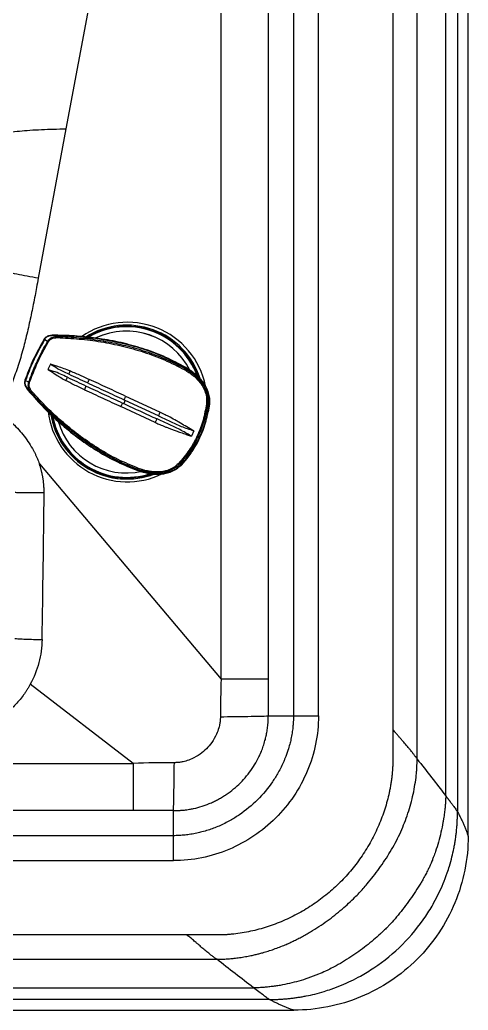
# Model space of a CAD drawing. Extents: x 526 to 610, y 679 to 808.
# Drawn here: x 602.53 to 610.24, y 696.88 to 713.94 of the extents above; entities that cross this region are included whole.
import ezdxf

# ---------------------------------------------------------------- set-up
doc = ezdxf.new("R2010")
doc.units = 0
doc.header["$MEASUREMENT"] = 0
doc.layers.add('1', color=4, linetype='Continuous')

# ---------------------------------------------------------------- blocks, each defined once
blk = doc.blocks.new('JETSETTER LX')
at = {"layer": '1', "color": 3, "linetype": 'Continuous', "lineweight": 25}
for p, q in [((82.822, 33.995), (82.822, 4.836)), ((83.24, 4.327), (83.24, 33.995)), ((83.731, 3.694), (83.731, 33.995)), ((83.934, 33.995), (83.934, 3.417)), ((81.541, 5.071), (81.541, 20.2)), ((81.111, 19.763), (81.111, 5.071)), ((77.905, 19), (77.196, 15.184)), ((79.867, 5.704), (79.867, 18.782)), ((80.674, 18.908), (80.674, 5.704)), ((77.196, 15.184), (76.719, 12.611)), ((77.052, 11.609), (77.056, 11.622)), ((77.056, 11.622), (77.056, 11.622)), ((76.879, 11.519), (76.821, 11.555)), ((76.84, 11.565), (76.827, 11.552)), ((77.529, 11.602), (77.529, 11.602)), ((79.163, 11.121), (79.17, 11.117)), ((79.251, 11.067), (79.242, 11.057)), ((79.251, 11.067), (79.252, 11.068)), ((79.257, 11.073), (79.256, 11.073)), ((76.494, 10.852), (76.558, 10.828)), ((76.501, 10.85), (76.5, 10.835)), ((76.595, 10.629), (76.594, 10.629)), ((76.6, 10.637), (76.595, 10.629)), ((78.786, 10.239), (78.215, 10.504)), ((78.814, 10.302), (78.225, 10.576)), ((79.656, 10.443), (79.633, 10.445)), ((79.664, 10.442), (79.645, 10.31)), ((79.664, 10.442), (79.663, 10.442)), ((78.733, 10.126), (78.142, 10.399)), ((79.398, 9.981), (79.355, 9.89)), ((76.738, 9.413), (79.867, 5.704)), ((79.171, 9.397), (79.152, 9.412)), ((79.177, 9.393), (79.176, 9.393)), ((78.434, 9.316), (78.433, 9.305)), ((78.433, 9.305), (78.433, 9.304)), ((78.841, 9.238), (78.841, 9.238)), ((78.353, 4.251), (76.581, 5.615)), ((80.678, 5.071), (81.111, 5.071)), ((68.576, 4.251), (78.353, 4.251)), ((78.353, 3.443), (68.568, 3.443)), ((79.047, 3.007), (79.047, 3.44)), ((79.047, 3.007), (68.56, 3.007)), ((68.556, 2.577), (79.047, 2.577)), ((79.282, 1.296), (68.641, 1.296)), ((68.658, 0.878), (79.791, 0.878)), ((68.723, 0.387), (80.424, 0.387)), ((80.7, 0.184), (68.677, 0.184))]:
    blk.add_line(p, q, dxfattribs=at)
at = {"layer": '1', "color": 4, "linetype": 'Continuous', "lineweight": 25}
for p, q in [((84.118, 3), (84.118, 33.995)), ((42.059, 0), (81.118, 0))]:
    blk.add_line(p, q, dxfattribs=at)
at = {"layer": '1', "color": 3, "linetype": 'Continuous', "lineweight": 25, "flags": 128}
for points in [[(79.347, 9.6), (79.274, 9.503), (79.177, 9.393)], [(79.3, 9.542), (79.271, 9.506), (79.174, 9.396)]]:
    blk.add_lwpolyline(points, dxfattribs=at)
at = {"layer": '1', "color": 3, "linetype": 'Continuous', "lineweight": 25}
for centre, radius, start, end in [((78.253, 10.48), 1.373, 11.5964, 125.0802), ((78.243, 10.48), 1.323, 17.7446, 122.3007), ((78.243, 10.48), 1.323, 17.8072, 122.2702), ((78.24, 10.48), 1.304, 19.4595, 121.1063), ((78.24, 10.48), 1.296, 20.5578, 120.9082), ((78.24, 10.48), 1.296, 20.3237, 120.7133), ((77.1, 11.589), 0.0528, 157.3832, 181.5888), ((78.237, 10.48), 1.22, 26.5541, 115.4472), ((78.237, 10.48), 1.22, 26.5541, 115.3265), ((76.556, 10.935), 0.667, 59.8179, 61.0558), ((79.082, 11.123), 0.173, 330.1021, 337.2981), ((76.649, 11.038), 0.229, 246.3831, 249.9856), ((76.646, 10.613), 0.0514, 128.1388, 151.9684), ((77.883, 10.631), 1.783, 316.2272, 353.9424), ((77.885, 10.631), 1.786, 325.91, 353.9395), ((79.564, 10.05), 0.401, 80.1282, 82.8647), ((78.253, 10.476), 1.373, 186.7298, 295.6725), ((78.244, 10.476), 1.324, 188.7261, 290.6597), ((78.244, 10.476), 1.324, 189.2902, 290.9834), ((78.24, 10.476), 1.305, 189.9472, 289.8356), ((78.24, 10.476), 1.296, 190.2817, 288.3104), ((78.24, 10.476), 1.296, 190.29, 288.2978), ((78.237, 10.476), 1.22, 195.4947, 282.6649), ((79.253, 9.549), 0.17, 227.2038, 233.6066), ((78.291, 9.389), 0.16, 332.8029, 340.2591)]:
    blk.add_arc(centre, radius, start, end, dxfattribs=at)
for points, knots in [([(75.26, 14.868), (75.291, 14.885), (75.325, 14.902), (75.401, 14.935), (75.485, 14.969), (75.588, 15.001), (75.704, 15.034), (75.768, 15.05), (75.914, 15.081), (75.995, 15.095), (76.132, 15.116), (76.23, 15.13), (76.393, 15.147), (76.574, 15.163), (76.771, 15.174), (76.98, 15.182), (77.124, 15.184), (77.196, 15.184)], [0, 0, 0, 0, 0.125, 0.125, 0.25, 0.375, 0.375, 0.5, 0.5, 0.625, 0.625, 0.6875, 0.75, 0.8125, 0.875, 0.9375, 1, 1, 1, 1]), ([(76.719, 12.611), (76.655, 12.623), (76.591, 12.635), (76.467, 12.658), (76.407, 12.669), (76.294, 12.691), (76.188, 12.711), (76.053, 12.738), (75.939, 12.76), (75.841, 12.78), (75.757, 12.797), (75.707, 12.808), (75.637, 12.823), (75.595, 12.832), (75.519, 12.848), (75.448, 12.864), (75.368, 12.882), (75.322, 12.892), (75.291, 12.899), (75.275, 12.903), (75.26, 12.906)], [0, 0, 0, 0, 0.0625, 0.0625, 0.125, 0.125, 0.1875, 0.25, 0.3125, 0.375, 0.4375, 0.5, 0.5, 0.625, 0.625, 0.75, 0.875, 0.9375, 0.9375, 1, 1, 1, 1]), ([(76.719, 12.611), (76.709, 12.557), (76.69, 12.458), (76.662, 12.308), (76.634, 12.164), (76.594, 11.967), (76.552, 11.772), (76.505, 11.577), (76.468, 11.43), (76.428, 11.286), (76.384, 11.14), (76.338, 10.998), (76.296, 10.882), (76.261, 10.792), (76.235, 10.727), (76.208, 10.663), (76.18, 10.601), (76.152, 10.54), (76.123, 10.481), (76.093, 10.424), (76.063, 10.367), (76.042, 10.331), (76.032, 10.312)], [0, 0, 0, 0, 0.068203, 0.125002, 0.190645, 0.250004, 0.375003, 0.439174, 0.500003, 0.563943, 0.625003, 0.688753, 0.750002, 0.779554, 0.808643, 0.837277, 0.865464, 0.893212, 0.92053, 0.947428, 0.973914, 1, 1, 1, 1]), ([(77.057, 11.628), (77.014, 11.63), (76.949, 11.632), (76.874, 11.611), (76.837, 11.586), (76.824, 11.568), (76.817, 11.558)], [0, 0, 0, 0, 0.491785, 0.743117, 0.871146, 1, 1, 1, 1]), ([(77.056, 11.622), (77.01, 11.624), (76.943, 11.627), (76.869, 11.603), (76.837, 11.579), (76.827, 11.563), (76.821, 11.555)], [0, 0, 0, 0, 0.538397, 0.778103, 0.891276, 1, 1, 1, 1]), ([(76.879, 11.519), (76.886, 11.53), (76.901, 11.552), (76.928, 11.575), (76.953, 11.59), (76.972, 11.598), (77.003, 11.608), (77.03, 11.609), (77.052, 11.609)], [0, 0, 0, 0, 0.191715, 0.382753, 0.51862, 0.620937, 0.677461, 1, 1, 1, 1]), ([(77.052, 11.609), (77.113, 11.607), (77.237, 11.602), (77.424, 11.587), (77.609, 11.566), (77.789, 11.54), (77.965, 11.509), (78.139, 11.472), (78.361, 11.416), (78.629, 11.333), (78.941, 11.212), (79.141, 11.109), (79.242, 11.057)], [0, 0, 0, 0, 0.082024, 0.164587, 0.247633, 0.327658, 0.40489, 0.482845, 0.561506, 0.704794, 0.850851, 1, 1, 1, 1]), ([(79.252, 11.068), (79.127, 11.134), (78.877, 11.267), (78.475, 11.412), (78.036, 11.526), (77.561, 11.603), (77.224, 11.616), (77.056, 11.622)], [0, 0, 0, 0, 0.1853349, 0.3714122, 0.5584038, 0.7794438, 1, 1, 1, 1]), ([(77.527, 11.6), (77.497, 11.603), (77.342, 11.623), (77.185, 11.626), (77.057, 11.628)], [0, 0, 0, 0, 0.188381, 1, 1, 1, 1]), ([(77.057, 11.627), (77.057, 11.628), (77.057, 11.628), (77.057, 11.628), (77.057, 11.628)], [0, 0, 0, 0, 0.623247, 1, 1, 1, 1]), ([(76.817, 11.558), (76.747, 11.431), (76.621, 11.204), (76.53, 10.961), (76.49, 10.854)], [0, 0, 0, 0, 0.55995, 1, 1, 1, 1]), ([(76.494, 10.852), (76.54, 10.973), (76.632, 11.216), (76.758, 11.442), (76.821, 11.555)], [0, 0, 0, 0, 0.499974, 1, 1, 1, 1]), ([(76.827, 11.552), (76.757, 11.425), (76.631, 11.199), (76.54, 10.956), (76.501, 10.85)], [0, 0, 0, 0, 0.559951, 1, 1, 1, 1]), ([(76.558, 10.828), (76.568, 10.857), (76.592, 10.923), (76.634, 11.031), (76.691, 11.163), (76.757, 11.299), (76.822, 11.421), (76.862, 11.49), (76.879, 11.519)], [0, 0, 0, 0, 0.122705, 0.274469, 0.455296, 0.686948, 0.868512, 1, 1, 1, 1]), ([(76.571, 10.823), (76.622, 10.955), (76.713, 11.192), (76.837, 11.414), (76.891, 11.512)], [0, 0, 0, 0, 0.559943, 1, 1, 1, 1]), ([(76.827, 11.552), (76.826, 11.552), (76.825, 11.553), (76.824, 11.554), (76.822, 11.555), (76.82, 11.557), (76.818, 11.558), (76.817, 11.558), (76.817, 11.558), (76.817, 11.558)], [0, 0, 0, 0, 0.055533, 0.165274, 0.342801, 0.555699, 0.762927, 0.910682, 1, 1, 1, 1]), ([(76.891, 11.512), (76.898, 11.521), (76.913, 11.544), (76.949, 11.57), (76.997, 11.586), (77.03, 11.587), (77.048, 11.588)], [0, 0, 0, 0, 0.189796, 0.444631, 0.713682, 1, 1, 1, 1]), ([(77.048, 11.588), (77.173, 11.581), (77.423, 11.569), (77.799, 11.52), (78.171, 11.446), (78.537, 11.342), (78.894, 11.211), (79.12, 11.095), (79.232, 11.037)], [0, 0, 0, 0, 0.1667542, 0.3334786, 0.5001722, 0.6668273, 0.8334386, 1, 1, 1, 1]), ([(79.256, 11.073), (79.144, 11.133), (78.919, 11.254), (78.561, 11.39), (78.194, 11.495), (77.848, 11.565), (77.624, 11.589), (77.527, 11.6)], [0, 0, 0, 0, 0.209775, 0.419524, 0.629257, 0.838972, 1, 1, 1, 1]), ([(77.529, 11.599), (77.626, 11.589), (77.849, 11.565), (78.194, 11.495), (78.562, 11.39), (78.92, 11.254), (79.145, 11.133), (79.257, 11.073)], [0, 0, 0, 0, 0.160268, 0.370209, 0.580145, 0.790076, 1, 1, 1, 1]), ([(77.529, 11.596), (77.588, 11.59), (77.735, 11.576), (77.956, 11.538), (78.181, 11.491), (78.317, 11.454), (78.378, 11.437)], [0, 0, 0, 0, 0.205174, 0.510606, 0.778601, 1, 1, 1, 1]), ([(76.927, 11.13), (76.92, 11.115), (76.906, 11.085), (76.892, 11.055), (76.885, 11.039)], [0, 0, 0, 0, 0.5000003, 1, 1, 1, 1]), ([(76.931, 11.128), (76.931, 11.128), (76.929, 11.129), (76.928, 11.13), (76.927, 11.13)], [0, 0, 0, 0, 0.5, 1, 1, 1, 1]), ([(77.27, 11.015), (77.199, 11.04), (77.102, 11.076), (76.993, 11.108), (76.955, 11.12), (76.941, 11.126), (76.936, 11.127), (76.934, 11.128), (76.932, 11.128), (76.931, 11.128)], [0, 0, 0, 0, 0.632717, 0.860019, 0.958232, 0.975919, 0.985986, 0.994959, 1, 1, 1, 1]), ([(77.244, 10.957), (77.179, 10.987), (77.071, 11.037), (76.971, 11.102), (76.931, 11.128)], [0, 0, 0, 0, 0.600626, 1, 1, 1, 1]), ([(76.885, 11.039), (76.886, 11.039), (76.887, 11.038), (76.888, 11.037), (76.889, 11.036)], [0, 0, 0, 0, 0.486281, 1, 1, 1, 1]), ([(76.889, 11.036), (76.889, 11.036), (76.891, 11.035), (76.897, 11.032), (76.943, 11.008), (77.038, 10.938), (77.136, 10.882), (77.193, 10.85)], [0, 0, 0, 0, 0.001608, 0.01565, 0.05589, 0.446078, 1, 1, 1, 1]), ([(77.22, 10.905), (77.142, 10.942), (77.042, 10.99), (76.929, 11.023), (76.899, 11.033), (76.892, 11.035), (76.89, 11.036), (76.889, 11.036), (76.889, 11.036), (76.889, 11.036), (76.889, 11.036)], [0, 0, 0, 0, 0.730021, 0.931374, 0.982115, 0.995104, 0.998552, 0.999523, 0.999822, 1, 1, 1, 1]), ([(77.244, 10.957), (77.248, 10.966), (77.257, 10.983), (77.266, 11.004), (77.27, 11.015)], [0, 0, 0, 0, 0.4999718, 1, 1, 1, 1]), ([(77.566, 10.807), (77.512, 10.832), (77.404, 10.882), (77.297, 10.932), (77.244, 10.957)], [0, 0, 0, 0, 0.500114, 1, 1, 1, 1]), ([(77.27, 11.015), (77.332, 10.989), (77.442, 10.943), (77.55, 10.891), (77.598, 10.869)], [0, 0, 0, 0, 0.559819, 1, 1, 1, 1]), ([(79.232, 11.037), (79.286, 11.004), (79.392, 10.938), (79.507, 10.817), (79.577, 10.7), (79.601, 10.627), (79.613, 10.567), (79.619, 10.518), (79.615, 10.471), (79.614, 10.448)], [0, 0, 0, 0, 0.252442, 0.502952, 0.665116, 0.799001, 0.811084, 0.908696, 1, 1, 1, 1]), ([(79.242, 11.057), (79.272, 11.039), (79.315, 11.014), (79.374, 10.97), (79.426, 10.927), (79.482, 10.872), (79.539, 10.802), (79.592, 10.713), (79.624, 10.622), (79.635, 10.547), (79.637, 10.495), (79.634, 10.463), (79.633, 10.445)], [0, 0, 0, 0, 0.134317, 0.19393, 0.286019, 0.397716, 0.499325, 0.639409, 0.796776, 0.872857, 0.932098, 1, 1, 1, 1]), ([(79.249, 11.062), (79.249, 11.063), (79.25, 11.064), (79.251, 11.066), (79.252, 11.068), (79.254, 11.07), (79.255, 11.072), (79.256, 11.073), (79.256, 11.073), (79.256, 11.073)], [0, 0, 0, 0, 0.055533, 0.165274, 0.342801, 0.555699, 0.762927, 0.910682, 1, 1, 1, 1]), ([(79.656, 10.443), (79.658, 10.472), (79.661, 10.53), (79.646, 10.615), (79.617, 10.697), (79.574, 10.777), (79.517, 10.855), (79.451, 10.923), (79.384, 10.981), (79.319, 11.028), (79.274, 11.055), (79.252, 11.068)], [0, 0, 0, 0, 0.111062, 0.219204, 0.328205, 0.441569, 0.564532, 0.695225, 0.79984, 0.902244, 1, 1, 1, 1]), ([(79.663, 10.442), (79.665, 10.475), (79.668, 10.542), (79.646, 10.64), (79.609, 10.733), (79.556, 10.817), (79.491, 10.893), (79.395, 10.984), (79.312, 11.038), (79.256, 11.073)], [0, 0, 0, 0, 0.125454, 0.250839, 0.376108, 0.50122, 0.62616, 0.750943, 1, 1, 1, 1]), ([(79.257, 11.073), (79.313, 11.038), (79.396, 10.984), (79.493, 10.893), (79.557, 10.817), (79.61, 10.732), (79.647, 10.64), (79.669, 10.542), (79.666, 10.475), (79.664, 10.442)], [0, 0, 0, 0, 0.249572, 0.374545, 0.499578, 0.624656, 0.749764, 0.874883, 1, 1, 1, 1]), ([(79.347, 11.01), (79.353, 11.006), (79.359, 11.003), (79.365, 10.998), (79.365, 10.997)], [0, 0, 0, 0, 0.892609, 1, 1, 1, 1]), ([(76.49, 10.854), (76.487, 10.843), (76.481, 10.821), (76.486, 10.776), (76.519, 10.706), (76.562, 10.657), (76.591, 10.625)], [0, 0, 0, 0, 0.12885, 0.256879, 0.508213, 1, 1, 1, 1]), ([(76.494, 10.852), (76.492, 10.843), (76.487, 10.824), (76.489, 10.784), (76.518, 10.713), (76.563, 10.663), (76.594, 10.629)], [0, 0, 0, 0, 0.1087624, 0.2218972, 0.4616, 1, 1, 1, 1]), ([(76.494, 10.852), (76.494, 10.852), (76.493, 10.853), (76.491, 10.853), (76.49, 10.854), (76.49, 10.854), (76.49, 10.854)], [0, 0, 0, 0, 0.237239, 0.593001, 0.846662, 1, 1, 1, 1]), ([(76.6, 10.637), (76.587, 10.655), (76.561, 10.688), (76.547, 10.741), (76.547, 10.788), (76.554, 10.815), (76.558, 10.828)], [0, 0, 0, 0, 0.322452, 0.598474, 0.799025, 1, 1, 1, 1]), ([(76.614, 10.654), (76.6, 10.671), (76.576, 10.703), (76.562, 10.753), (76.562, 10.792), (76.568, 10.813), (76.571, 10.823)], [0, 0, 0, 0, 0.363335, 0.653348, 0.82864, 1, 1, 1, 1]), ([(77.193, 10.85), (77.199, 10.86), (77.209, 10.88), (77.216, 10.897), (77.22, 10.905)], [0, 0, 0, 0, 0.500027, 1, 1, 1, 1]), ([(77.516, 10.691), (77.455, 10.719), (77.346, 10.769), (77.24, 10.825), (77.193, 10.85)], [0, 0, 0, 0, 0.560181, 1, 1, 1, 1]), ([(77.22, 10.905), (77.273, 10.88), (77.38, 10.83), (77.488, 10.78), (77.542, 10.754)], [0, 0, 0, 0, 0.499886, 1, 1, 1, 1]), ([(77.516, 10.691), (77.518, 10.697), (77.524, 10.709), (77.531, 10.725), (77.537, 10.741), (77.54, 10.75), (77.542, 10.754)], [0, 0, 0, 0, 0.247844, 0.500004, 0.752163, 1, 1, 1, 1]), ([(77.542, 10.754), (77.646, 10.706), (77.855, 10.608), (78.065, 10.51), (78.17, 10.461)], [0, 0, 0, 0, 0.499962, 1, 1, 1, 1]), ([(77.566, 10.807), (77.568, 10.811), (77.573, 10.819), (77.581, 10.835), (77.59, 10.851), (77.595, 10.863), (77.598, 10.869)], [0, 0, 0, 0, 0.24784, 0.500001, 0.75216, 1, 1, 1, 1]), ([(78.194, 10.514), (78.09, 10.563), (77.88, 10.66), (77.67, 10.758), (77.566, 10.807)], [0, 0, 0, 0, 0.500038, 1, 1, 1, 1]), ([(78.225, 10.576), (78.12, 10.625), (77.911, 10.722), (77.702, 10.82), (77.598, 10.869)], [0, 0, 0, 0, 0.500128, 1, 1, 1, 1]), ([(76.595, 10.629), (76.594, 10.628), (76.593, 10.627), (76.592, 10.626), (76.591, 10.625), (76.591, 10.625), (76.591, 10.625)], [0, 0, 0, 0, 0.245538, 0.597428, 0.84833, 1, 1, 1, 1]), ([(76.591, 10.625), (76.676, 10.53), (76.847, 10.34), (77.127, 10.08), (77.425, 9.84), (77.742, 9.627), (78.077, 9.44), (78.313, 9.346), (78.432, 9.298)], [0, 0, 0, 0, 0.166636, 0.33328, 0.499937, 0.66661, 0.833294, 1, 1, 1, 1]), ([(76.594, 10.629), (76.69, 10.523), (76.882, 10.31), (77.201, 10.022), (77.517, 9.78), (77.827, 9.584), (78.122, 9.427), (78.329, 9.345), (78.433, 9.304)], [0, 0, 0, 0, 0.187062, 0.374643, 0.561878, 0.70843, 0.854413, 1, 1, 1, 1]), ([(78.434, 9.316), (78.377, 9.339), (78.265, 9.383), (78.102, 9.46), (77.944, 9.542), (77.791, 9.63), (77.644, 9.723), (77.434, 9.866), (77.173, 10.07), (76.872, 10.344), (76.69, 10.54), (76.6, 10.637)], [0, 0, 0, 0, 0.0797076, 0.1584602, 0.2363354, 0.3133872, 0.3896496, 0.4651402, 0.6462113, 0.8246439, 1, 1, 1, 1]), ([(78.442, 9.335), (78.325, 9.384), (78.091, 9.481), (77.76, 9.669), (77.445, 9.882), (77.149, 10.12), (76.869, 10.376), (76.699, 10.561), (76.614, 10.654)], [0, 0, 0, 0, 0.166575, 0.333185, 0.499837, 0.666527, 0.833251, 1, 1, 1, 1]), ([(77.516, 10.691), (77.62, 10.643), (77.828, 10.545), (78.038, 10.448), (78.142, 10.399)], [0, 0, 0, 0, 0.499872, 1, 1, 1, 1]), ([(78.142, 10.399), (78.145, 10.405), (78.15, 10.416), (78.158, 10.433), (78.165, 10.448), (78.168, 10.457), (78.17, 10.461)], [0, 0, 0, 0, 0.2478408, 0.4999959, 0.7521549, 1, 1, 1, 1]), ([(78.17, 10.461), (78.174, 10.46), (78.18, 10.457), (78.187, 10.453), (78.19, 10.452)], [0, 0, 0, 0, 0.499999, 1, 1, 1, 1]), ([(78.215, 10.504), (78.213, 10.5), (78.209, 10.493), (78.202, 10.478), (78.195, 10.463), (78.192, 10.456), (78.19, 10.452)], [0, 0, 0, 0, 0.250241, 0.499995, 0.749751, 1, 1, 1, 1]), ([(78.19, 10.452), (78.286, 10.408), (78.476, 10.319), (78.667, 10.231), (78.763, 10.187)], [0, 0, 0, 0, 0.500057, 1, 1, 1, 1]), ([(78.194, 10.514), (78.197, 10.518), (78.201, 10.527), (78.209, 10.542), (78.216, 10.559), (78.222, 10.571), (78.225, 10.576)], [0, 0, 0, 0, 0.2478485, 0.5000092, 0.7521635, 1, 1, 1, 1]), ([(78.215, 10.504), (78.211, 10.506), (78.204, 10.509), (78.197, 10.512), (78.194, 10.514)], [0, 0, 0, 0, 0.591867, 1, 1, 1, 1]), ([(79.614, 10.448), (79.597, 10.354), (79.565, 10.165), (79.461, 9.896), (79.323, 9.643), (79.199, 9.497), (79.138, 9.424)], [0, 0, 0, 0, 0.2499976, 0.499994, 0.7500074, 1, 1, 1, 1]), ([(79.633, 10.445), (79.616, 10.35), (79.584, 10.162), (79.481, 9.893), (79.342, 9.638), (79.217, 9.488), (79.152, 9.412)], [0, 0, 0, 0, 0.250309, 0.493487, 0.741947, 1, 1, 1, 1]), ([(79.65, 10.443), (79.65, 10.443), (79.65, 10.443), (79.651, 10.443), (79.654, 10.443), (79.658, 10.443), (79.662, 10.442), (79.663, 10.442), (79.663, 10.442)], [0, 0, 0, 0, 0.021727, 0.048451, 0.136412, 0.464013, 0.814736, 1, 1, 1, 1]), ([(76.032, 10.312), (76.04, 10.307), (76.055, 10.296), (76.077, 10.28), (76.099, 10.263), (76.121, 10.247), (76.142, 10.229), (76.164, 10.212), (76.19, 10.189), (76.222, 10.162), (76.282, 10.108), (76.362, 10.028), (76.457, 9.918), (76.543, 9.801), (76.603, 9.705), (76.642, 9.634), (76.664, 9.59), (76.685, 9.547), (76.704, 9.502), (76.722, 9.458), (76.733, 9.428), (76.738, 9.413)], [0, 0, 0, 0, 0.0236581, 0.0473608, 0.0711123, 0.0949167, 0.1187779, 0.1427001, 0.1666872, 0.208479, 0.250031, 0.3760578, 0.5000079, 0.6261358, 0.7499772, 0.7923892, 0.8344539, 0.8762087, 0.9176918, 0.9589423, 1, 1, 1, 1]), ([(78.814, 10.302), (78.812, 10.296), (78.806, 10.284), (78.799, 10.268), (78.792, 10.252), (78.788, 10.243), (78.786, 10.239)], [0, 0, 0, 0, 0.247915, 0.499992, 0.752096, 1, 1, 1, 1]), ([(78.786, 10.239), (78.852, 10.208), (78.983, 10.146), (79.18, 10.055), (79.319, 10.008), (79.389, 9.985)], [0, 0, 0, 0, 0.329609, 0.661729, 1, 1, 1, 1]), ([(79.389, 9.985), (79.388, 9.985), (79.383, 9.989), (79.374, 9.994), (79.289, 10.039), (79.212, 10.089), (79.137, 10.133), (79.136, 10.133), (79.133, 10.135), (79.12, 10.142), (79.072, 10.17), (78.969, 10.227), (78.872, 10.274), (78.814, 10.302)], [0, 0, 0, 0, 0.003082, 0.02725, 0.050121, 0.44553, 0.445662, 0.446817, 0.450122, 0.462785, 0.512261, 0.707506, 1, 1, 1, 1]), ([(78.733, 10.126), (78.736, 10.131), (78.741, 10.143), (78.749, 10.159), (78.756, 10.174), (78.76, 10.183), (78.763, 10.187)], [0, 0, 0, 0, 0.247871, 0.499983, 0.752103, 1, 1, 1, 1]), ([(78.733, 10.126), (78.742, 10.122), (78.763, 10.112), (78.796, 10.097), (78.835, 10.08), (78.879, 10.062), (78.929, 10.042), (78.984, 10.02), (79.045, 9.998), (79.101, 9.978), (79.152, 9.96), (79.196, 9.945), (79.24, 9.93), (79.28, 9.916), (79.309, 9.907), (79.326, 9.9), (79.335, 9.897), (79.341, 9.895), (79.345, 9.894), (79.347, 9.894)], [0, 0, 0, 0, 0.047083, 0.102822, 0.167172, 0.240062, 0.32144, 0.411316, 0.509842, 0.617397, 0.683425, 0.754852, 0.831571, 0.898217, 0.948338, 0.969627, 0.982103, 0.993555, 1, 1, 1, 1]), ([(79.347, 9.894), (79.283, 9.932), (79.158, 10.006), (78.96, 10.097), (78.828, 10.157), (78.763, 10.187)], [0, 0, 0, 0, 0.338238, 0.670377, 1, 1, 1, 1]), ([(79.398, 9.981), (79.396, 9.981), (79.393, 9.983), (79.39, 9.984), (79.389, 9.985)], [0, 0, 0, 0, 0.5, 1, 1, 1, 1]), ([(79.347, 9.894), (79.348, 9.893), (79.351, 9.892), (79.354, 9.89), (79.355, 9.89)], [0, 0, 0, 0, 0.5, 1, 1, 1, 1]), ([(76.82, 8.914), (76.82, 8.922), (76.82, 8.937), (76.819, 8.961), (76.819, 8.985), (76.818, 9.009), (76.816, 9.032), (76.814, 9.056), (76.812, 9.079), (76.809, 9.102), (76.807, 9.125), (76.803, 9.148), (76.8, 9.171), (76.796, 9.194), (76.791, 9.216), (76.787, 9.239), (76.782, 9.261), (76.776, 9.283), (76.771, 9.305), (76.765, 9.327), (76.759, 9.349), (76.752, 9.37), (76.745, 9.392), (76.74, 9.406), (76.738, 9.413)], [0, 0, 0, 0, 0.047182, 0.094165, 0.140953, 0.187554, 0.233973, 0.280215, 0.326285, 0.372189, 0.417932, 0.463518, 0.508953, 0.554241, 0.599386, 0.644393, 0.689267, 0.734011, 0.77863, 0.823129, 0.867511, 0.91178, 0.955942, 1, 1, 1, 1]), ([(78.433, 9.304), (78.47, 9.292), (78.546, 9.266), (78.648, 9.248), (78.734, 9.24), (78.801, 9.24), (78.874, 9.247), (78.952, 9.264), (79.033, 9.295), (79.108, 9.338), (79.15, 9.377), (79.171, 9.397)], [0, 0, 0, 0, 0.149081, 0.305958, 0.3943, 0.478842, 0.560232, 0.673648, 0.782722, 0.889308, 1, 1, 1, 1]), ([(79.152, 9.412), (79.147, 9.406), (79.135, 9.393), (79.115, 9.375), (79.092, 9.357), (79.066, 9.338), (79.024, 9.313), (78.968, 9.287), (78.904, 9.269), (78.849, 9.259), (78.798, 9.254), (78.746, 9.253), (78.692, 9.255), (78.627, 9.263), (78.54, 9.28), (78.473, 9.303), (78.434, 9.316)], [0, 0, 0, 0, 0.032343, 0.067621, 0.105834, 0.146976, 0.191052, 0.298234, 0.384938, 0.451123, 0.515508, 0.582863, 0.653192, 0.726484, 0.83706, 1, 1, 1, 1]), ([(79.138, 9.424), (79.121, 9.408), (79.093, 9.38), (79.057, 9.355), (79.035, 9.342), (79.022, 9.335), (79.009, 9.328), (79, 9.324), (78.995, 9.321), (78.991, 9.319), (78.981, 9.315), (78.964, 9.308), (78.939, 9.299), (78.909, 9.291), (78.877, 9.284), (78.856, 9.28), (78.842, 9.278), (78.814, 9.275), (78.766, 9.272), (78.71, 9.275), (78.667, 9.279), (78.641, 9.282), (78.623, 9.285), (78.612, 9.287), (78.602, 9.289), (78.595, 9.291), (78.593, 9.291), (78.591, 9.291), (78.591, 9.292), (78.591, 9.292), (78.59, 9.292), (78.59, 9.292), (78.59, 9.292), (78.59, 9.292), (78.59, 9.292), (78.59, 9.292), (78.59, 9.292), (78.59, 9.292), (78.589, 9.292), (78.577, 9.294), (78.557, 9.299), (78.508, 9.312), (78.471, 9.325), (78.442, 9.335)], [0, 0, 0, 0, 0.094564, 0.157962, 0.177954, 0.1964, 0.216676, 0.23695, 0.237506, 0.241865, 0.253961, 0.279453, 0.31664, 0.361916, 0.404993, 0.44719, 0.448763, 0.461839, 0.559544, 0.640686, 0.689597, 0.73344, 0.744279, 0.7628, 0.779099, 0.78627, 0.789425, 0.790813, 0.791424, 0.791693, 0.791811, 0.791863, 0.791904, 0.791905, 0.791908, 0.791921, 0.791969, 0.79216, 0.792919, 0.795947, 0.841684, 0.877266, 1, 1, 1, 1]), ([(79.177, 9.393), (79.152, 9.371), (79.104, 9.325), (79.015, 9.279), (78.927, 9.249), (78.867, 9.242), (78.841, 9.239)], [0, 0, 0, 0, 0.263254, 0.526503, 0.789714, 1, 1, 1, 1]), ([(78.842, 9.239), (78.867, 9.242), (78.926, 9.249), (79.014, 9.279), (79.103, 9.325), (79.152, 9.37), (79.176, 9.393)], [0, 0, 0, 0, 0.205994, 0.470455, 0.735158, 1, 1, 1, 1]), ([(79.166, 9.402), (79.166, 9.402), (79.166, 9.401), (79.167, 9.401), (79.169, 9.399), (79.172, 9.396), (79.175, 9.394), (79.176, 9.393), (79.176, 9.393)], [0, 0, 0, 0, 0.022801, 0.050088, 0.135437, 0.463573, 0.81489, 1, 1, 1, 1]), ([(78.435, 9.31), (78.435, 9.31), (78.434, 9.308), (78.434, 9.307), (78.433, 9.304), (78.432, 9.302), (78.432, 9.3), (78.432, 9.298), (78.432, 9.298), (78.432, 9.298)], [0, 0, 0, 0, 0.055533, 0.165274, 0.342801, 0.555699, 0.762927, 0.910682, 1, 1, 1, 1]), ([(78.432, 9.298), (78.495, 9.278), (78.589, 9.249), (78.721, 9.235), (78.795, 9.232), (78.834, 9.238), (78.842, 9.239)], [0, 0, 0, 0, 0.4732138, 0.7103009, 0.947684, 1, 1, 1, 1]), ([(76.82, 8.914), (76.794, 8.914), (76.768, 8.914), (76.716, 8.914), (76.689, 8.914), (76.636, 8.914), (76.61, 8.914), (76.559, 8.914), (76.535, 8.915), (76.489, 8.915), (76.467, 8.915), (76.427, 8.915), (76.409, 8.916), (76.377, 8.916), (76.363, 8.916), (76.339, 8.917), (76.329, 8.917), (76.321, 8.917)], [0, 0, 0, 0, 0.125, 0.125, 0.25, 0.25, 0.375, 0.375, 0.5, 0.5, 0.625, 0.625, 0.75, 0.75, 0.875, 0.875, 1, 1, 1, 1]), ([(76.314, 6.405), (76.332, 6.403), (76.357, 6.401), (76.42, 6.397), (76.458, 6.395), (76.544, 6.392), (76.591, 6.391), (76.688, 6.388), (76.737, 6.387), (76.784, 6.387)], [0, 0, 0, 0, 0.25, 0.25, 0.5, 0.5, 0.75, 0.75, 1, 1, 1, 1]), ([(76.784, 6.387), (76.783, 6.32), (76.778, 6.253), (76.759, 6.119), (76.746, 6.053), (76.695, 5.859), (76.645, 5.733), (76.581, 5.615)], [0, 0, 0, 0, 0.25, 0.25, 0.5, 0.5, 1, 1, 1, 1]), ([(80.674, 5.704), (80.634, 5.704), (80.585, 5.704), (80.469, 5.704), (80.403, 5.704), (80.26, 5.704), (80.183, 5.704), (80.026, 5.704), (79.945, 5.704), (79.867, 5.704)], [0, 0, 0, 0, 0.25, 0.25, 0.5, 0.5, 0.75, 0.75, 1, 1, 1, 1]), ([(80.674, 5.704), (80.674, 5.673), (80.674, 5.609), (80.675, 5.511), (80.675, 5.408), (80.676, 5.3), (80.677, 5.187), (80.677, 5.11), (80.678, 5.071)], [0, 0, 0, 0, 0.147214, 0.302206, 0.46498, 0.635536, 0.813876, 1, 1, 1, 1]), ([(76.581, 5.615), (76.577, 5.607), (76.569, 5.593), (76.556, 5.571), (76.543, 5.549), (76.53, 5.527), (76.517, 5.506), (76.503, 5.485), (76.488, 5.464), (76.474, 5.443), (76.441, 5.399), (76.389, 5.333), (76.312, 5.249), (76.23, 5.17), (76.115, 5.073), (75.958, 4.965), (75.789, 4.879), (75.648, 4.823), (75.54, 4.788), (75.429, 4.761), (75.339, 4.745), (75.271, 4.736), (75.225, 4.732), (75.18, 4.729), (75.134, 4.727), (75.103, 4.726), (75.088, 4.726)], [0, 0, 0, 0, 0.013874, 0.027753, 0.041641, 0.055542, 0.069458, 0.083394, 0.097352, 0.111336, 0.125349, 0.187603, 0.25019, 0.312421, 0.374884, 0.499509, 0.624184, 0.686719, 0.749036, 0.811758, 0.874173, 0.899461, 0.924668, 0.949813, 0.974917, 1, 1, 1, 1]), ([(81.111, 5.071), (81.111, 5.062), (81.111, 5.044), (81.11, 5.016), (81.109, 4.988), (81.107, 4.959), (81.105, 4.93), (81.103, 4.9), (81.098, 4.848), (81.088, 4.772), (81.07, 4.676), (81.046, 4.576), (81.013, 4.463), (80.977, 4.365), (80.923, 4.237), (80.856, 4.101), (80.713, 3.873), (80.501, 3.617), (80.245, 3.404), (80.017, 3.262), (79.836, 3.172), (79.671, 3.109), (79.542, 3.072), (79.442, 3.048), (79.346, 3.03), (79.262, 3.019), (79.196, 3.013), (79.145, 3.009), (79.095, 3.007), (79.063, 3.007), (79.047, 3.007)], [0, 0, 0, 0, 0.008396, 0.016971, 0.025725, 0.034658, 0.043769, 0.053059, 0.062527, 0.091931, 0.125058, 0.153196, 0.187586, 0.234141, 0.250115, 0.317314, 0.375133, 0.500008, 0.624882, 0.682714, 0.7499, 0.812414, 0.846816, 0.874943, 0.908075, 0.937474, 0.953927, 0.969833, 0.985191, 1, 1, 1, 1]), ([(79.047, 3.44), (79.054, 3.44), (79.069, 3.44), (79.093, 3.44), (79.118, 3.441), (79.146, 3.442), (79.184, 3.444), (79.244, 3.45), (79.316, 3.46), (79.418, 3.479), (79.514, 3.505), (79.598, 3.535), (79.645, 3.553), (79.693, 3.573), (79.752, 3.6), (79.822, 3.636), (79.89, 3.675), (79.978, 3.732), (80.083, 3.81), (80.2, 3.917), (80.307, 4.034), (80.402, 4.162), (80.474, 4.28), (80.521, 4.373), (80.549, 4.434), (80.568, 4.481), (80.59, 4.542), (80.615, 4.619), (80.633, 4.689), (80.643, 4.731), (80.648, 4.755), (80.653, 4.786), (80.661, 4.829), (80.667, 4.877), (80.672, 4.925), (80.675, 4.973), (80.677, 5.022), (80.678, 5.054), (80.678, 5.071)], [0, 0, 0, 0, 0.008598, 0.017814, 0.027643, 0.038081, 0.049992, 0.072995, 0.107856, 0.136056, 0.194638, 0.223887, 0.23993, 0.253898, 0.284699, 0.31542, 0.346076, 0.376682, 0.438283, 0.499886, 0.561817, 0.624016, 0.685737, 0.723382, 0.746233, 0.764113, 0.783221, 0.822325, 0.857903, 0.868002, 0.872862, 0.886634, 0.905301, 0.924048, 0.942884, 0.961816, 0.980851, 1, 1, 1, 1]), ([(79.853, 5.056), (79.853, 5.051), (79.853, 5.039), (79.852, 5.022), (79.851, 5.003), (79.849, 4.985), (79.847, 4.965), (79.844, 4.945), (79.84, 4.924), (79.834, 4.896), (79.82, 4.84), (79.783, 4.739), (79.712, 4.617), (79.615, 4.503), (79.5, 4.405), (79.379, 4.335), (79.278, 4.298), (79.218, 4.282), (79.181, 4.275), (79.149, 4.27), (79.118, 4.267), (79.089, 4.265), (79.07, 4.264), (79.061, 4.264)], [0, 0, 0, 0, 0.013578, 0.027765, 0.042557, 0.057954, 0.073955, 0.090559, 0.107766, 0.125578, 0.159336, 0.250234, 0.38477, 0.50007, 0.614979, 0.749849, 0.838598, 0.87446, 0.902593, 0.929213, 0.954323, 0.977921, 1, 1, 1, 1]), ([(79.853, 5.056), (79.933, 5.057), (80.015, 5.058), (80.176, 5.06), (80.255, 5.061), (80.401, 5.064), (80.469, 5.065), (80.586, 5.068), (80.637, 5.069), (80.678, 5.071)], [0, 0, 0, 0, 0.25, 0.25, 0.5, 0.5, 0.75, 0.75, 1, 1, 1, 1]), ([(81.111, 5.071), (81.133, 5.071), (81.16, 5.071), (81.221, 5.071), (81.256, 5.071), (81.331, 5.071), (81.371, 5.071), (81.454, 5.071), (81.498, 5.071), (81.541, 5.071)], [0, 0, 0, 0, 0.25, 0.25, 0.5, 0.5, 0.75, 0.75, 1, 1, 1, 1]), ([(82.822, 4.836), (82.822, 4.815), (82.821, 4.772), (82.821, 4.688), (82.821, 4.576), (82.822, 4.449), (82.822, 4.365), (82.822, 4.33)], [0, 0, 0, 0, 0.1252355, 0.2503791, 0.5004403, 0.7906154, 1, 1, 1, 1]), ([(83.239, 4.327), (83.235, 4.333), (83.227, 4.345), (83.215, 4.363), (83.201, 4.381), (83.187, 4.4), (83.173, 4.419), (83.154, 4.443), (83.131, 4.473), (83.092, 4.52), (83.041, 4.581), (82.988, 4.641), (82.947, 4.689), (82.915, 4.726), (82.883, 4.763), (82.851, 4.801), (82.831, 4.825), (82.822, 4.836)], [0, 0, 0, 0, 0.033738, 0.068408, 0.10402, 0.140582, 0.178094, 0.21655, 0.282261, 0.353727, 0.499478, 0.645303, 0.712918, 0.782674, 0.862193, 0.934641, 1, 1, 1, 1]), ([(82.822, 4.33), (82.822, 4.319), (82.822, 4.298), (82.821, 4.266), (82.82, 4.234), (82.819, 4.202), (82.817, 4.17), (82.815, 4.137), (82.812, 4.105), (82.809, 4.072), (82.804, 4.026), (82.797, 3.966), (82.786, 3.894), (82.774, 3.821), (82.744, 3.677), (82.687, 3.462), (82.582, 3.184), (82.452, 2.915), (82.296, 2.66), (82.148, 2.46), (82.018, 2.31), (81.881, 2.167), (81.697, 2), (81.459, 1.822), (81.205, 1.666), (80.982, 1.557), (80.798, 1.483), (80.659, 1.434), (80.517, 1.393), (80.373, 1.358), (80.228, 1.33), (80.111, 1.315), (80.022, 1.306), (79.963, 1.301), (79.904, 1.298), (79.846, 1.296), (79.807, 1.296), (79.788, 1.296)], [0, 0, 0, 0, 0.0066875, 0.0134098, 0.0201678, 0.0269621, 0.0337935, 0.0406628, 0.0475706, 0.0545178, 0.0615054, 0.0769839, 0.0924117, 0.1078109, 0.1234264, 0.1856248, 0.2484038, 0.3112952, 0.3742723, 0.4371908, 0.4687271, 0.4999467, 0.5626198, 0.6253671, 0.6879817, 0.7507826, 0.7822517, 0.8133219, 0.8444605, 0.8756806, 0.9069926, 0.9378751, 0.9505437, 0.9630867, 0.9755084, 0.9878122, 1, 1, 1, 1]), ([(79.791, 0.878), (79.8, 0.878), (79.82, 0.878), (79.849, 0.879), (79.877, 0.879), (79.905, 0.88), (79.95, 0.883), (80.012, 0.887), (80.079, 0.893), (80.136, 0.9), (80.201, 0.909), (80.282, 0.922), (80.361, 0.937), (80.417, 0.949), (80.453, 0.957), (80.485, 0.965), (80.518, 0.973), (80.55, 0.981), (80.604, 0.996), (80.679, 1.019), (80.774, 1.051), (80.871, 1.087), (80.947, 1.118), (80.997, 1.14), (81.024, 1.151), (81.052, 1.164), (81.099, 1.186), (81.165, 1.218), (81.245, 1.259), (81.325, 1.303), (81.427, 1.363), (81.551, 1.44), (81.69, 1.537), (81.822, 1.637), (81.945, 1.739), (82.061, 1.842), (82.158, 1.936), (82.24, 2.02), (82.31, 2.096), (82.392, 2.191), (82.485, 2.306), (82.588, 2.442), (82.686, 2.584), (82.809, 2.779), (82.944, 3.031), (83.051, 3.297), (83.12, 3.515), (83.163, 3.68), (83.197, 3.846), (83.217, 3.984), (83.229, 4.092), (83.234, 4.163), (83.237, 4.223), (83.239, 4.275), (83.239, 4.31), (83.239, 4.327)], [0, 0, 0, 0, 0.005507, 0.01092, 0.016243, 0.02148, 0.026632, 0.041445, 0.056313, 0.064412, 0.073674, 0.092728, 0.110754, 0.118482, 0.12503, 0.131513, 0.136928, 0.143751, 0.150471, 0.168086, 0.18755, 0.206952, 0.226352, 0.233083, 0.237773, 0.242856, 0.250068, 0.266951, 0.283896, 0.300913, 0.31801, 0.350221, 0.382611, 0.412974, 0.443512, 0.471801, 0.50013, 0.518862, 0.538127, 0.557941, 0.589319, 0.620871, 0.653755, 0.685893, 0.750098, 0.813906, 0.846037, 0.878212, 0.909813, 0.940925, 0.956142, 0.971039, 0.980578, 0.990225, 1, 1, 1, 1]), ([(78.353, 4.251), (78.353, 4.172), (78.353, 4.092), (78.353, 3.934), (78.353, 3.857), (78.353, 3.714), (78.353, 3.648), (78.353, 3.533), (78.353, 3.483), (78.353, 3.443)], [0, 0, 0, 0, 0.25, 0.25, 0.5, 0.5, 0.75, 0.75, 1, 1, 1, 1]), ([(79.047, 3.44), (79.048, 3.48), (79.05, 3.531), (79.052, 3.649), (79.054, 3.716), (79.056, 3.863), (79.057, 3.942), (79.059, 4.102), (79.06, 4.184), (79.061, 4.264)], [0, 0, 0, 0, 0.25, 0.25, 0.5, 0.5, 0.75, 0.75, 1, 1, 1, 1]), ([(83.731, 3.694), (83.731, 3.686), (83.731, 3.669), (83.73, 3.644), (83.729, 3.616), (83.728, 3.586), (83.725, 3.544), (83.72, 3.481), (83.71, 3.396), (83.697, 3.311), (83.678, 3.2), (83.65, 3.066), (83.607, 2.899), (83.564, 2.758), (83.527, 2.655), (83.499, 2.58), (83.473, 2.517), (83.445, 2.455), (83.414, 2.393), (83.378, 2.324), (83.339, 2.253), (83.284, 2.16), (83.213, 2.046), (83.117, 1.906), (83.017, 1.769), (82.914, 1.639), (82.824, 1.535), (82.755, 1.46), (82.703, 1.408), (82.66, 1.365), (82.625, 1.333), (82.571, 1.282), (82.446, 1.173), (82.233, 1.006), (82.004, 0.855), (81.828, 0.755), (81.73, 0.705), (81.641, 0.662), (81.524, 0.611), (81.319, 0.534), (81.099, 0.471), (80.91, 0.432), (80.804, 0.415), (80.724, 0.405), (80.648, 0.397), (80.579, 0.391), (80.521, 0.388), (80.471, 0.387), (80.439, 0.387), (80.424, 0.387)], [0, 0, 0, 0, 0.004636, 0.009665, 0.015089, 0.020909, 0.027126, 0.039919, 0.057429, 0.07759, 0.089945, 0.123654, 0.157521, 0.190511, 0.209904, 0.221609, 0.237079, 0.249831, 0.261277, 0.277866, 0.295584, 0.308494, 0.340893, 0.374221, 0.407625, 0.440251, 0.471254, 0.488192, 0.499815, 0.51421, 0.523558, 0.527859, 0.557592, 0.62056, 0.685648, 0.718065, 0.73882, 0.749932, 0.775791, 0.813759, 0.878026, 0.909719, 0.926544, 0.940775, 0.956754, 0.970946, 0.981256, 0.99094, 1, 1, 1, 1]), ([(83.731, 3.694), (83.735, 3.689), (83.742, 3.679), (83.753, 3.666), (83.762, 3.653), (83.771, 3.642), (83.778, 3.632), (83.785, 3.623), (83.791, 3.615), (83.796, 3.608), (83.801, 3.602), (83.804, 3.597), (83.807, 3.594), (83.82, 3.577), (83.842, 3.547), (83.87, 3.51), (83.894, 3.476), (83.909, 3.455), (83.918, 3.442), (83.922, 3.436), (83.926, 3.43), (83.929, 3.425), (83.932, 3.42), (83.933, 3.418), (83.934, 3.417)], [0, 0, 0, 0, 0.040007, 0.077098, 0.11127, 0.142523, 0.170858, 0.196275, 0.218776, 0.238362, 0.255032, 0.268786, 0.279623, 0.287541, 0.41739, 0.54722, 0.653958, 0.782065, 0.818385, 0.854702, 0.891024, 0.927352, 0.963676, 1, 1, 1, 1]), ([(79.047, 3.44), (78.995, 3.44), (78.894, 3.441), (78.747, 3.442), (78.608, 3.443), (78.478, 3.443), (78.393, 3.443), (78.353, 3.443)], [0, 0, 0, 0, 0.224232, 0.436346, 0.636344, 0.824228, 1, 1, 1, 1]), ([(80.7, 0.184), (80.712, 0.184), (80.736, 0.184), (80.772, 0.184), (80.807, 0.185), (80.842, 0.187), (80.878, 0.189), (80.913, 0.191), (80.948, 0.193), (80.983, 0.196), (81.019, 0.199), (81.054, 0.203), (81.089, 0.207), (81.124, 0.212), (81.158, 0.216), (81.193, 0.222), (81.228, 0.227), (81.262, 0.233), (81.297, 0.239), (81.369, 0.253), (81.484, 0.279), (81.626, 0.319), (81.78, 0.369), (81.992, 0.45), (82.24, 0.57), (82.6, 0.79), (83, 1.118), (83.328, 1.517), (83.548, 1.878), (83.669, 2.128), (83.75, 2.34), (83.8, 2.494), (83.838, 2.635), (83.867, 2.763), (83.886, 2.862), (83.898, 2.936), (83.908, 3.009), (83.916, 3.08), (83.923, 3.151), (83.928, 3.219), (83.931, 3.287), (83.933, 3.352), (83.934, 3.396), (83.934, 3.417)], [0, 0, 0, 0, 0.007003, 0.013999, 0.020988, 0.027972, 0.034948, 0.041919, 0.048882, 0.05584, 0.062791, 0.069735, 0.076673, 0.083605, 0.090531, 0.09745, 0.104362, 0.111269, 0.118169, 0.125063, 0.154842, 0.18759, 0.212629, 0.250117, 0.321626, 0.375133, 0.500001, 0.624871, 0.678604, 0.749887, 0.788722, 0.812413, 0.845485, 0.87494, 0.890083, 0.904914, 0.919433, 0.93364, 0.947535, 0.961119, 0.97439, 0.987351, 1, 1, 1, 1]), ([(83.934, 3.417), (83.939, 3.408), (83.949, 3.39), (83.963, 3.362), (83.978, 3.334), (83.991, 3.307), (84.005, 3.279), (84.018, 3.251), (84.03, 3.224), (84.043, 3.196), (84.055, 3.168), (84.066, 3.14), (84.077, 3.112), (84.088, 3.084), (84.098, 3.056), (84.108, 3.028), (84.114, 3.009), (84.118, 3)], [0, 0, 0, 0, 0.06599, 0.132076, 0.19826, 0.26454, 0.330917, 0.39739, 0.46396, 0.530627, 0.597391, 0.664251, 0.731208, 0.798261, 0.865411, 0.932657, 1, 1, 1, 1]), ([(79.047, 2.577), (79.047, 2.62), (79.047, 2.663), (79.047, 2.747), (79.047, 2.787), (79.047, 2.862), (79.047, 2.896), (79.047, 2.958), (79.047, 2.985), (79.047, 3.007)], [0, 0, 0, 0, 0.25, 0.25, 0.5, 0.5, 0.75, 0.75, 1, 1, 1, 1]), ([(79.788, 1.296), (79.749, 1.296), (79.664, 1.296), (79.538, 1.296), (79.422, 1.296), (79.338, 1.296), (79.296, 1.296), (79.282, 1.296)], [0, 0, 0, 0, 0.23312, 0.5, 0.75, 0.917806, 1, 1, 1, 1]), ([(79.791, 0.878), (79.784, 0.882), (79.772, 0.891), (79.752, 0.905), (79.732, 0.919), (79.711, 0.935), (79.69, 0.951), (79.665, 0.971), (79.636, 0.994), (79.592, 1.03), (79.536, 1.077), (79.481, 1.126), (79.437, 1.164), (79.404, 1.192), (79.372, 1.22), (79.34, 1.247), (79.311, 1.272), (79.291, 1.288), (79.282, 1.296)], [0, 0, 0, 0, 0.035713, 0.073074, 0.112085, 0.152747, 0.19506, 0.239027, 0.299949, 0.36811, 0.500017, 0.631921, 0.700078, 0.760999, 0.826324, 0.88793, 0.945821, 1, 1, 1, 1]), ([(80.7, 0.184), (80.697, 0.185), (80.686, 0.192), (80.67, 0.203), (80.643, 0.222), (80.62, 0.239), (80.57, 0.275), (80.516, 0.317), (80.455, 0.363), (80.424, 0.387)], [0, 0, 0, 0, 0.125, 0.25, 0.25, 0.5, 0.5, 0.75, 1, 1, 1, 1]), ([(81.118, 0), (81.108, 0.003), (81.089, 0.009), (81.061, 0.019), (81.033, 0.03), (81.005, 0.04), (80.978, 0.052), (80.95, 0.063), (80.922, 0.075), (80.894, 0.087), (80.866, 0.1), (80.839, 0.113), (80.811, 0.126), (80.783, 0.14), (80.756, 0.154), (80.728, 0.169), (80.71, 0.179), (80.7, 0.184)], [0, 0, 0, 0, 0.067342, 0.134587, 0.201737, 0.26879, 0.335746, 0.402606, 0.469369, 0.536036, 0.602607, 0.669081, 0.735458, 0.801738, 0.867922, 0.934009, 1, 1, 1, 1])]:
    blk.add_open_spline(points, degree=3, knots=knots, dxfattribs=at)
for points in [[(79.176, 9.393), (79.241, 9.467), (79.37, 9.615), (79.513, 9.874), (79.618, 10.151), (79.648, 10.345), (79.663, 10.442)], [(76.784, 6.387), (76.801, 7.228), (76.81, 8.069), (76.82, 8.914)], [(79.867, 5.704), (79.858, 5.486), (79.855, 5.271), (79.853, 5.056)], [(81.541, 5.071), (81.541, 4.908), (81.508, 4.582), (81.363, 4.112), (81.129, 3.68), (80.816, 3.301), (80.437, 2.989), (80.005, 2.755), (79.536, 2.61), (79.21, 2.577), (79.047, 2.577)], [(83.24, 4.327), (83.406, 4.116), (83.57, 3.905), (83.731, 3.694)], [(79.061, 4.264), (78.826, 4.263), (78.592, 4.261), (78.353, 4.251)], [(80.424, 0.387), (80.213, 0.548), (80.002, 0.712), (79.791, 0.878)]]:
    blk.add_open_spline(points, degree=3, dxfattribs=at)
at = {"layer": '1', "color": 4, "linetype": 'Continuous', "lineweight": 25}
blk.add_open_spline([(84.118, 3), (84.118, 2.804), (84.079, 2.411), (83.907, 1.845), (83.628, 1.323), (83.253, 0.865), (82.795, 0.49), (82.273, 0.21), (81.707, 0.039), (81.314, 0), (81.118, 0)], degree=3, dxfattribs=at)

msp = doc.modelspace()

# ---------------------------------------------------------------- block references
at = {"layer": '1'}
msp.add_blockref('JETSETTER LX', (526.127, 696.877), dxfattribs=at)

doc.saveas('drawing.dxf')
